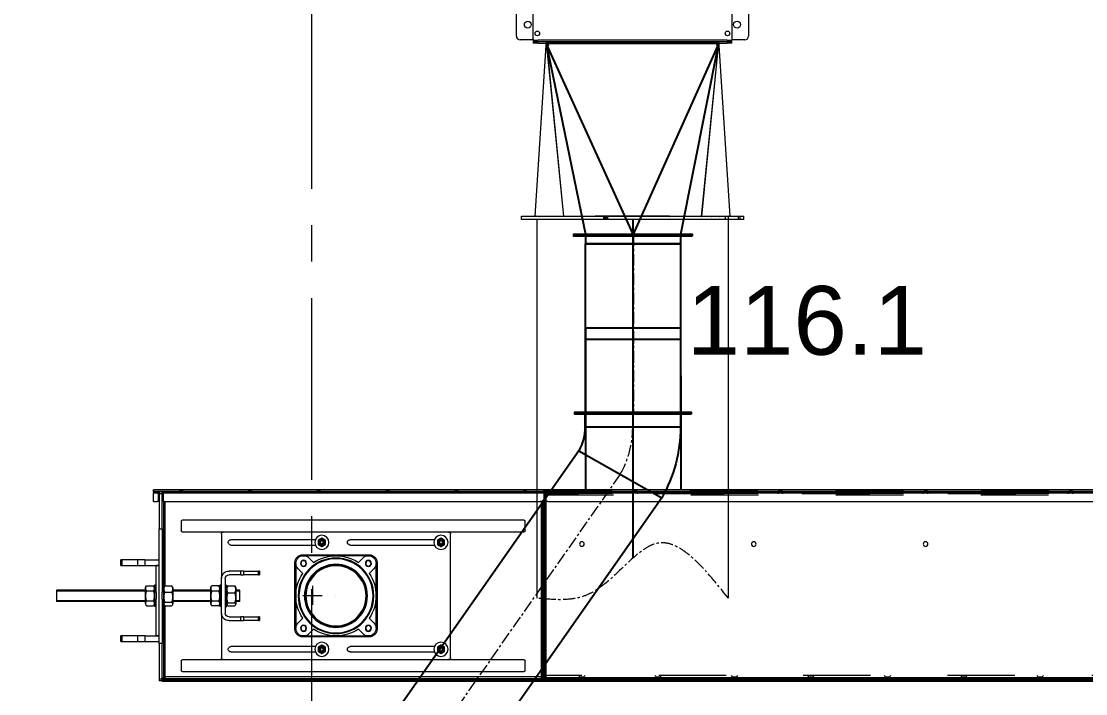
# Model space of a CAD drawing. Header units: millimetres. Extents: x 3220 to 226993, y 817 to 176024.
# Drawn here: x 154507 to 157294, y 106511 to 108271 of the extents above; entities that cross this region are included whole.
import ezdxf

# ---------------------------------------------------------------- set-up
doc = ezdxf.new("R2010")
doc.units = ezdxf.units.MM
for name, pattern in [('AXES', [50.8, 31.75, -6.35, 6.35, -6.35]), ('CHAIN', [0.3543, 0.2362, -0.0295, 0.0591, -0.0295]), ('DASHED', [15, 7, -8])]:
    doc.linetypes.add(name, pattern=pattern)
doc.layers.add('Axe', color=1, linetype='AXES', lineweight=9)
doc.layers.add('Gewinde(DIN)', color=160, linetype='Continuous', lineweight=25)
for name, color, linetype, lineweight, true_color in [('Mittelpunktmarkierung(DIN)', 7, 'Continuous', 25, 0x3f3f3f), ('Sichtbare Kanten(DIN)', 7, 'Continuous', 50, 0x3f3f3f), ('Sichtbare tangentiale Kanten(DIN)', 7, 'Continuous', 50, 0x3f3f3f), ('Verdeckte Kanten(DIN)', 7, 'DASHED', 35, 0x3f3f3f), ('Verdeckte tangentiale Kanten(DIN)', 7, 'DASHED', 35, 0x3f3f3f)]:
    doc.layers.add(name, color=color, linetype=linetype, lineweight=lineweight, true_color=true_color)
doc.layers.add('Repère', color=76, linetype='Continuous')
doc.styles.get("Standard").update_dxf_attribs({"font": 'arial.ttf'})

# ---------------------------------------------------------------- blocks, each defined once
blk = doc.blocks.new('section c-d')
at = {"layer": 'Axe', "ltscale": 15}
blk.add_line((6000, -4000), (6000, 33323.9), dxfattribs=at)
blk = doc.blocks.new('be 500 tete R')
at = {"layer": 'Sichtbare Kanten(DIN)', "color": 5, "lineweight": 0}
for p, q in [((-304, -625), (-304, -165)), ((-260, -632), (-260, -148)), ((260, -148), (260, -632)), ((304, -165), (304, -625)), ((-260, -635), (-294, -635)), ((-260, -632), (-260, -636)), ((-260, -636), (-248, -636)), ((-260, -636), (-260, -640)), ((-248, -640), (-260, -640)), ((-260, -640), (-248, -640)), ((-260, -640), (-260, -644)), ((248, -636), (-248, -636)), ((248, -640), (-248, -640)), ((248, -640), (-248, -640)), ((248, -636), (260, -636)), ((260, -640), (248, -640)), ((248, -640), (260, -640)), ((260, -632), (260, -636)), ((294, -635), (260, -635)), ((260, -640), (260, -636)), ((260, -644), (260, -640)), ((-248, -644), (-260, -644)), ((-226.4, -649.7), (-255.5, -1096.8)), ((-248, -644), (248, -644)), ((-226, -644), (-226.4, -649.7)), ((-223.4, -649.9), (-226.4, -649.7)), ((-226.4, -649.8), (-226.4, -649.8)), ((-223.4, -649.9), (-226.4, -649.8)), ((-223.3, -649.9), (-226.2, -649.9)), ((-223.1, -649.9), (-225.9, -650)), ((-223.1, -649.9), (-225.9, -650)), ((-225.9, -650), (-225.9, -650)), ((-222.9, -649.9), (-225.4, -650.1)), ((-222.9, -649.9), (-225.4, -650.1)), ((-225.4, -650.1), (-225.4, -650.1)), ((-222.6, -649.9), (-224.9, -650.1)), ((-224.7, -650.1), (-224.9, -650.1)), ((-222.4, -649.9), (-224.7, -650.1)), ((-224.7, -650.1), (-180.8, -1097.3)), ((-222.4, -650.1), (-224.3, -650.3)), ((-224, -650.3), (-224.3, -650.3)), ((-224.3, -650.3), (-180.4, -1097.2)), ((-222.3, -650.1), (-224, -650.3)), ((-223, -644), (-223.4, -649.9)), ((-223.4, -649.9), (-223.3, -649.9)), ((-223.3, -649.9), (-223.1, -649.9)), ((-223.1, -649.9), (-223.1, -649.9)), ((-223.1, -649.9), (-222.9, -649.9)), ((-223, -650.2), (-223, -650.2)), ((-223, -650.2), (-223, -650.2)), ((-222.9, -649.9), (-222.9, -649.9)), ((-222.9, -649.9), (-222.6, -649.9)), ((-222.8, -644), (-220, -649.7)), ((-222.6, -644), (-219.8, -649.7)), ((-222.4, -649.9), (-222.6, -649.9)), ((-222.4, -649.9), (-222.4, -650.1)), ((-222.2, -650.1), (-222.4, -650.1)), ((-220.5, -649.8), (-220.6, -649.8)), ((224.3, -650.3), (180.4, -1097.2)), ((224.7, -650.1), (180.8, -1097.3)), ((222.6, -644), (219.8, -649.7)), ((222.8, -644), (220, -649.7)), ((220.6, -649.8), (220.5, -649.8)), ((222.4, -650.1), (222.2, -650.1)), ((222.3, -650.1), (224, -650.3)), ((222.6, -649.9), (222.4, -649.9)), ((222.4, -649.9), (222.4, -650.1)), ((222.4, -649.9), (224.7, -650.1)), ((222.4, -650.1), (224.3, -650.3)), ((222.6, -649.9), (222.9, -649.9)), ((222.6, -649.9), (224.9, -650.1)), ((222.9, -649.9), (222.9, -649.9)), ((222.9, -649.9), (223.1, -649.9)), ((222.9, -649.9), (225.4, -650.1)), ((222.9, -649.9), (225.4, -650.1)), ((223, -644), (223.4, -649.9)), ((223, -650.2), (223, -650.2)), ((223, -650.2), (223, -650.2)), ((223.1, -649.9), (223.1, -649.9)), ((223.1, -649.9), (223.3, -649.9)), ((223.1, -649.9), (225.9, -650)), ((223.1, -649.9), (225.9, -650)), ((223.3, -649.9), (223.4, -649.9)), ((223.3, -649.9), (226.2, -649.9)), ((223.4, -649.9), (226.4, -649.7)), ((223.4, -649.9), (226.4, -649.8)), ((224.3, -650.3), (224, -650.3)), ((224.9, -650.1), (224.7, -650.1)), ((225.4, -650.1), (225.4, -650.1)), ((225.9, -650), (225.9, -650)), ((226, -644), (226.4, -649.7)), ((226.4, -649.7), (255.5, -1096.8)), ((226.4, -649.8), (226.4, -649.8)), ((260, -644), (248, -644)), ((-252.4, -1096.9), (-255.5, -1096.9)), ((-252.5, -1097), (-255.5, -1096.9)), ((-252.5, -1097), (-252.5, -1097)), ((-252.3, -1097), (-252.5, -1097)), ((-252.5, -1097), (-252.5, -1097)), ((-243.1, -1097.1), (-252.2, -1097.1)), ((-227.8, -1097.2), (-242.8, -1097.2)), ((-206.9, -1097.2), (-227.4, -1097.2)), ((-180.8, -1097.3), (-206.4, -1097.3)), ((-180.4, -1097.2), (-180.8, -1097.3)), ((-142.4, -1097.2), (-180.4, -1097.2)), ((-98.3, -1097.1), (-141.4, -1097.1)), ((-97.5, -1097.1), (-98.3, -1097.1)), ((-50.5, -1097), (-97.2, -1097)), ((-96.3, -1097), (-97.2, -1097)), ((-96.3, -1097), (-96.5, -1097)), ((-49.6, -1097), (-96.3, -1097)), ((-75.3, -1105), (-75.3, -1097)), ((-72.3, -1105), (-75.3, -1105)), ((-72.3, -1105), (-72.3, -1097)), ((-69.7, -1105), (-72.3, -1105)), ((-69.7, -1105), (-69.7, -1097)), ((-68.7, -1105), (-69.7, -1105)), ((-68.7, -1097), (-68.7, -1105)), ((-68.4, -1105), (-68.7, -1105)), ((-68.4, -1097), (-68.4, -1105)), ((-65.4, -1105), (-68.4, -1105)), ((-65.4, -1097), (-65.4, -1105)), ((243.9, -1105), (-65.4, -1105)), ((-49.6, -1097), (-50.5, -1097)), ((-48.9, -1097), (-49.6, -1097)), ((-0.7, -1096.7), (-49.2, -1096.7)), ((-48.9, -1097), (-49.2, -1096.7)), ((-0.4, -1097), (-48.9, -1097)), ((-0.4, -1097), (-0.7, -1096.7)), ((0, -1097), (-0.4, -1097)), ((0, -1097), (0, -1096.6)), ((0.4, -1097), (0, -1097)), ((0.4, -1097), (0.7, -1096.7)), ((48.9, -1097), (0.4, -1097)), ((49.2, -1096.7), (0.7, -1096.7)), ((48.9, -1097), (49.2, -1096.7)), ((49.6, -1097), (48.9, -1097)), ((96.3, -1097), (49.6, -1097)), ((49.6, -1097), (50.5, -1097)), ((97.2, -1097), (50.5, -1097)), ((96.5, -1097), (96.3, -1097)), ((96.3, -1097), (97.2, -1097)), ((97.5, -1097.1), (98.3, -1097.1)), ((141.4, -1097.1), (98.3, -1097.1)), ((180.4, -1097.2), (142.4, -1097.2)), ((180.4, -1097.2), (180.8, -1097.3)), ((206.4, -1097.3), (180.8, -1097.3)), ((227.4, -1097.2), (206.9, -1097.2)), ((242.8, -1097.2), (227.8, -1097.2)), ((252.2, -1097.1), (243.1, -1097.1)), ((243.9, -1105), (243.9, -1097.1)), ((250.3, -1105), (243.9, -1105)), ((250.3, -1097.1), (250.3, -1105)), ((277.3, -1105), (250.3, -1105)), ((252.5, -1097), (252.3, -1097)), ((255.5, -1096.9), (252.4, -1096.9)), ((252.5, -1097), (255.5, -1096.9)), ((252.5, -1097), (252.5, -1097)), ((252.5, -1097), (252.5, -1097)), ((252.5, -1097), (277.3, -1097)), ((277.3, -1097), (281.1, -1097)), ((277.3, -1097), (277.3, -1105)), ((281.1, -1105), (277.3, -1105)), ((281.1, -1097), (281.1, -1105))]:
    blk.add_line(p, q, dxfattribs=at)
for centre, radius in [((-274, -595), 9), ((-249, -618), 6), ((249, -618), 6), ((274, -595), 9)]:
    blk.add_circle(centre, radius, dxfattribs=at)
for centre, start, end in [((-294, -625), 180, 270), ((294, -625), 270, 0)]:
    blk.add_arc(centre, 10, start, end, dxfattribs=at)
for centre, major_axis, ratio, start_param, end_param in [((-220.4, -649.9), (6, -0.19), 0.190981, 3.135141, 3.220111), ((-220.4, -649.9), (-6, 0.17), 0.155379, 0.077966, 0.24348), ((-220.4, -649.9), (-6, 0.11), 0.117835, 0.240279, 0.401766), ((-220.4, -649.9), (-6, 0.01), 0.079937, 0.397223, 0.555577), ((-220.3, -649.9), (-6, -0.12), 0.04347, 0.551007, 0.707694), ((-220.2, -650.1), (-6, -0.54), 0.023605, 5.205053, 5.404113), ((-220.1, -650.1), (6, 0.8), 0.047001, 1.856619, 2.061308), ((-220.1, -650.1), (6.02, 1.07), 0.05884, 1.639954, 1.851104), ((-220, -650.1), (6.04, 1.32), 0.059724, 1.5233, 1.632062), ((220, -650.1), (-6.04, 1.32), 0.059724, 4.651123, 4.759886), ((220.1, -650.1), (-6.02, 1.07), 0.05884, 4.432081, 4.643231), ((220.1, -650.1), (6, -0.8), 0.047001, 1.080284, 1.284974), ((220.2, -650.1), (6, -0.54), 0.023605, 0.879072, 1.078132), ((220.3, -649.9), (-6, 0.12), 0.04347, 2.433899, 2.590586), ((220.4, -649.9), (-6, -0.01), 0.079937, 2.586015, 2.74437), ((220.4, -649.9), (-6, -0.11), 0.117835, 2.739827, 2.901314), ((220.4, -649.9), (6, 0.17), 0.155379, 6.039706, 6.205219), ((220.4, -649.9), (6, 0.19), 0.190981, 6.204667, 6.289637), ((-249.5, -1097), (-6, 0.19), 0.190981, 6.276734, 6.361703), ((-246.4, -1097), (6, -0.17), 0.155379, 3.219559, 3.385072), ((-237.3, -1097), (6, -0.11), 0.117835, 3.381872, 3.543358), ((-222.3, -1097), (6, -0.01), 0.079937, 3.538815, 3.69717), ((-201.8, -1097), (6, 0.12), 0.04347, 3.6926, 3.849286), ((-138.6, -1097), (-6, -0.54), 0.023605, 5.205053, 5.404113), ((-95.5, -1097), (6, 0.8), 0.047001, 1.856619, 2.061308), ((-48.7, -1097), (6.02, 1.07), 0.05884, 1.639954, 1.851104), ((-0.2, -1097), (6.04, 1.32), 0.059724, 1.5233, 1.632062), ((0.2, -1097), (-6.04, 1.32), 0.059724, 4.651123, 4.759886), ((48.7, -1097), (-6.02, 1.07), 0.05884, 4.432081, 4.643231), ((95.5, -1097), (6, -0.8), 0.047001, 1.080284, 1.284974), ((138.6, -1097), (6, -0.54), 0.023605, 0.879072, 1.078132), ((201.8, -1097), (6, -0.12), 0.04347, 5.575492, 5.732178), ((222.3, -1097), (6, 0.01), 0.079937, 5.727608, 5.885963), ((237.3, -1097), (6, 0.11), 0.117835, 5.88142, 6.042906), ((246.4, -1097), (-6, -0.17), 0.155379, 2.898113, 3.063626), ((249.5, -1097), (-6, -0.19), 0.190981, 3.063075, 3.148044)]:
    blk.add_ellipse(centre, major_axis=major_axis, ratio=ratio, start_param=start_param, end_param=end_param, dxfattribs=at)
for points in [[(-141.4, -1097.1), (-141.5, -1097.1), (-141.6, -1097.2), (-141.8, -1097.2)], [(-96.5, -1097), (-96.8, -1097), (-97.1, -1097), (-97.5, -1097.1)]]:
    blk.add_open_spline(points, degree=3, dxfattribs=at)
blk.add_open_spline([(97.5, -1097.1), (97.2, -1097), (96.9, -1097), (96.6, -1097), (96.5, -1097), (96.5, -1097)], degree=3, knots=[0, 0, 0, 0, 0.1170657, 0.1170657, 0.1369246, 0.1369246, 0.1369246, 0.1369246], dxfattribs=at)
blk = doc.blocks.new('116 L coupé')
at = {"layer": 'Axe'}
blk.add_spline([(251.3, -2763.1), (67.1, -2618.9), (-120.3, -2754.9), (-249.7, -2763.1)], degree=3, dxfattribs=at)
at = {"layer": 'Sichtbare Kanten(DIN)', "color": 5, "lineweight": 0}
for p, q in [((-290.2, -1763.1), (291.8, -1763.1)), ((-290.2, -1771.1), (-290.2, -1763.1)), ((291.8, -1771.1), (-290.2, -1771.1)), ((-249.7, -2763.1), (-249.7, -1771.1)), ((0.8, -2658.5), (0.8, -1771.1)), ((1.8, -1771.1), (1.8, -2657.6)), ((251.3, -2763.1), (251.3, -1771.1)), ((291.8, -1771.1), (291.8, -1763.1))]:
    blk.add_line(p, q, dxfattribs=at)
blk.add_blockref('be 500 tete R', (0, -666.1))
blk = doc.blocks.new('TKF 300 tondeur F')
at = {"layer": 'Gewinde(DIN)', "color": 5, "lineweight": 0}
for p, q in [((807, -7.3), (797, -7.3)), ((972, -7.3), (873, -7.3)), ((1277, -7.3), (1044, -7.3)), ((797, -33.1), (807, -33.1)), ((873, -33.1), (972, -33.1)), ((1044, -33.1), (1277, -33.1))]:
    blk.add_line(p, q, dxfattribs=at)
for centre in [(270, 119.8), (582, 119.8), (270, -160.2), (582, -160.2)]:
    blk.add_arc(centre, 4.95, 176.1931, 86.1931, dxfattribs=at)
at = {"layer": 'Mittelpunktmarkierung(DIN)', "color": 5, "linetype": 'CHAIN', "lineweight": 0, "ltscale": 5.555937}
for p, q in [((606.5, 5.9), (606.5, -44.1)), ((631.5, -19.1), (581.5, -19.1))]:
    blk.add_line(p, q, dxfattribs=at)
at = {"layer": 'Sichtbare Kanten(DIN)', "color": 5, "lineweight": 0}
for p, q in [((0, 252.3), (0, 257.3)), ((0, 257.3), (0, 257.3)), ((1023, 257.3), (0, 257.3)), ((0, 252.3), (0, 248.6)), ((997, 252.5), (1011, 252.5)), ((997, 252.3), (997, 252.5)), ((997, 252.3), (997, 248.6)), ((1000, 247.2), (1000, 252.1)), ((1008, 252.1), (1008, 247.2)), ((1011, 252.5), (1011, 252.3)), ((1011, 248.6), (1011, 252.3)), ((1023, 252.3), (1023, 257.3)), ((1023, 257.3), (1023, 257.3)), ((1023, 252.3), (1023, 248.6)), ((0, 236.4), (0, 248.6)), ((0, 236.4), (0, 236.2)), ((0, 236.2), (0, -236.2)), ((4, 228.2), (4, -236.2)), ((995, 226.4), (10, 226.4)), ((10, 226.2), (995, 226.2)), ((996, 7.8), (996, 226.5)), ((1000, 250.5), (997, 250.5)), ((997, 250.3), (1000, 250.3)), ((997, 228.4), (997, 248.6)), ((997, 246.3), (1000, 246.3)), ((997, 245.8), (1000, 245.8)), ((997, 228.2), (997, 228.4)), ((1000, 154.8), (1000, 247.2)), ((1011, 250.5), (1008, 250.5)), ((1008, 247.2), (1008, 154.8)), ((1011, 248.6), (1011, 228.4)), ((1011, 228.2), (1011, 228.4)), ((1021, 226.4), (1013, 226.4)), ((1013, 226.2), (1021, 226.2)), ((1023, 228.4), (1023, 248.6)), ((1023, 228.2), (1023, 228.4)), ((50, 149.8), (50, 175.8)), ((52, 177.8), (948, 177.8)), ((950, 175.8), (950, 149.8)), ((948, 147.8), (52, 147.8)), ((245, -182.2), (245, 141.8)), ((250, 146.8), (840, 146.8)), ((845, 141.8), (845, 24.8)), ((1008, 154.8), (1000, 154.8)), ((1000, 154.8), (1000, -11.2)), ((1008, -145.2), (1008, 154.8)), ((287.1, 126.8), (508, 126.8)), ((508, 112.8), (287.1, 112.8)), ((599.1, 126.8), (820, 126.8)), ((820, 112.8), (599.1, 112.8)), ((632.5, 87.3), (457.5, 87.3)), ((460, 84.8), (545, 84.8)), ((545, 84.8), (630, 84.8)), ((437.5, 67.3), (437.5, -107.7)), ((440, -20.2), (440, 64.8)), ((486.3, 66.8), (474.1, 78.9)), ((615.9, 78.9), (603.7, 66.8)), ((650, 64.8), (650, -20.2)), ((652.5, -107.7), (652.5, 67.3)), ((1045.6, 74.3), (1008, 74.3)), ((1008, 59.3), (1008, 74.3)), ((1008, 59.3), (1016, 59.3)), ((1008, -125.2), (1008, 59.3)), ((1045.6, 59.3), (1008, 59.3)), ((1016, -11.2), (1016, 59.3)), ((1045.6, 74.3), (1063.5, 74.3)), ((1063.5, 59.3), (1045.6, 59.3)), ((1063.5, 74.3), (1105.9, 74.3)), ((1105.9, 59.3), (1063.5, 59.3)), ((1105.9, 74.3), (1108, 74.3)), ((1108, 59.3), (1105.9, 59.3)), ((1108, 59.3), (1108, 74.3)), ((445.9, 50.7), (458, 38.5)), ((632, 38.5), (644.1, 50.7)), ((745, 44.8), (747.9, 44.8)), ((745, 44.8), (745, 34.8)), ((747.9, 34.8), (745, 34.8)), ((787.1, 44.8), (747.9, 44.8)), ((747.9, 34.8), (787.1, 34.8)), ((787.1, 44.8), (794.1, 44.8)), ((794.1, 34.8), (787.1, 34.8)), ((794.1, 44.8), (825, 44.8)), ((794.1, 34.8), (825, 34.8)), ((807, 1.2), (808.5, 3.8)), ((807, 1.2), (807, -41.5)), ((828, 5.6), (810, 5.6)), ((831, 1.2), (829.5, 3.8)), ((831, -48.2), (831, 7.8)), ((835, 7.8), (831, 7.8)), ((835, 24.8), (835, -65.2)), ((845, -65.2), (845, 24.8)), ((845, 7.8), (849, 7.8)), ((849, 7.8), (849, -48.2)), ((849, 1.2), (851.6, 5.6)), ((852, 6.3), (870, 6.3)), ((873, 1.2), (870.4, 5.6)), ((873, -41.5), (873, 1.2)), ((972, 1.2), (974, 4.6)), ((972, 1.2), (972, -41.5)), ((993, 6.1), (975, 6.1)), ((996, 1.2), (994, 4.6)), ((996, -48.2), (996, 7.8)), ((1000, 7.8), (996, 7.8)), ((1016, 7.8), (1020, 7.8)), ((1020, 7.8), (1020, -48.2)), ((1020, 1.2), (1023, 6.4)), ((1041, 6.4), (1023, 6.4)), ((1044, 1.2), (1041, 6.4)), ((1044, -41.5), (1044, 1.2)), ((440, -105.2), (440, -20.2)), ((650, -20.2), (650, -105.2)), ((797, -6.2), (798, -5.2)), ((797, -34.2), (797, -6.2)), ((798, -5.2), (798, -35.2)), ((798, -5.2), (807, -5.2)), ((828, -12.6), (810, -12.6)), ((852, -8.1), (870, -8.1)), ((873, -5.2), (972, -5.2)), ((993, -10.2), (975, -10.2)), ((1000, -29.2), (1000, -11.2)), ((1016, -11.2), (1016, -29.2)), ((1041, -6.9), (1023, -6.9)), ((1044, -5.2), (1276, -5.2)), ((1276, -35.2), (1276, -5.2)), ((1277, -6.2), (1276, -5.2)), ((1277, -6.2), (1277, -34.2)), ((797, -34.2), (798, -35.2)), ((798, -35.2), (807, -35.2)), ((807, -41.5), (808.5, -44.2)), ((828, -38.4), (810, -38.4)), ((828, -46), (810, -46)), ((831, -41.5), (829.5, -44.2)), ((835, -48.2), (831, -48.2)), ((845, -48.2), (849, -48.2)), ((849, -41.5), (851.6, -46)), ((852, -34.6), (870, -34.6)), ((852, -46.7), (870, -46.7)), ((873, -41.5), (870.4, -46)), ((873, -35.2), (972, -35.2)), ((972, -41.5), (974, -45)), ((993, -36.5), (975, -36.5)), ((993, -46.5), (975, -46.5)), ((996, -41.5), (994, -45)), ((996, -236.2), (996, -48.2)), ((1000, -48.2), (996, -48.2)), ((1000, -29.2), (1000, -145.2)), ((1016, -125.2), (1016, -29.2)), ((1016, -48.2), (1020, -48.2)), ((1020, -41.5), (1023, -46.8)), ((1041, -33.5), (1023, -33.5)), ((1041, -46.8), (1023, -46.8)), ((1044, -41.5), (1041, -46.8)), ((1044, -35.2), (1276, -35.2)), ((1277, -34.2), (1276, -35.2)), ((458, -78.9), (445.9, -91.1)), ((644.1, -91.1), (632, -78.9)), ((745, -75.2), (747.9, -75.2)), ((745, -75.2), (745, -85.2)), ((787.1, -75.2), (747.9, -75.2)), ((787.1, -75.2), (794.1, -75.2)), ((825, -75.2), (794.1, -75.2)), ((845, -65.2), (845, -182.2)), ((474.1, -119.3), (486.3, -107.2)), ((603.7, -107.2), (615.9, -119.3)), ((747.9, -85.2), (745, -85.2)), ((747.9, -85.2), (787.1, -85.2)), ((794.1, -85.2), (787.1, -85.2)), ((825, -85.2), (794.1, -85.2)), ((457.5, -127.7), (632.5, -127.7)), ((545, -125.2), (460, -125.2)), ((630, -125.2), (545, -125.2)), ((1008, -125.2), (1016, -125.2)), ((1045.6, -125.2), (1008, -125.2)), ((1008, -140.2), (1008, -125.2)), ((1045.6, -125.2), (1063.5, -125.2)), ((1063.5, -125.2), (1105.9, -125.2)), ((1105.9, -125.2), (1108, -125.2)), ((1108, -140.2), (1108, -125.2)), ((287.1, -153.2), (508, -153.2)), ((508, -167.2), (287.1, -167.2)), ((599.1, -153.2), (820, -153.2)), ((820, -167.2), (599.1, -167.2)), ((1000, -237.6), (1000, -145.2)), ((1000, -145.2), (1008, -145.2)), ((1045.6, -140.2), (1008, -140.2)), ((1008, -145.2), (1008, -237.6)), ((1063.5, -140.2), (1045.6, -140.2)), ((1105.9, -140.2), (1063.5, -140.2)), ((1108, -140.2), (1105.9, -140.2)), ((50, -216.2), (50, -190.2)), ((52, -188.2), (948, -188.2)), ((840, -187.2), (250, -187.2)), ((950, -190.2), (950, -216.2)), ((948, -218.2), (52, -218.2)), ((4, -236.2), (0, -236.2)), ((0, -240.7), (0, -236.7)), ((1000, -236.7), (0, -236.7)), ((0, -240.7), (1000, -240.7)), ((0, -240.7), (0, -244.7)), ((1000, -240.7), (0, -240.7)), ((0, -244.7), (1000, -244.7)), ((8, -232.7), (4, -232.7)), ((8, -232.7), (8, -236.7)), ((992, -232.7), (996, -232.7)), ((992, -236.7), (992, -232.7)), ((992, -235.7), (996, -235.7)), ((996, -236.2), (1000, -236.2)), ((1000, -242.7), (1000, -237.6)), ((1000, -242.7), (1000, -244.7)), ((1000, -242.7), (1008, -242.7)), ((1008, -237.6), (1008, -242.7))]:
    blk.add_line(p, q, dxfattribs=at)
for centre, radius in [((270, 119.8), 18.5), ((270, 119.8), 8.6), ((270, 119.8), 6), ((270, 119.8), 6), ((270, 119.8), 4), ((582, 119.8), 18.5), ((582, 119.8), 8.6), ((582, 119.8), 6), ((582, 119.8), 6), ((582, 119.8), 4), ((545, -20.2), 99), ((460, 64.8), 8), ((460, 64.8), 6.92), ((545, -20.2), 81.5), ((630, 64.8), 8), ((630, 64.8), 6.92), ((545, -20.2), 0.01), ((460, -105.2), 8), ((460, -105.2), 6.92), ((630, -105.2), 8), ((630, -105.2), 6.92), ((270, -160.2), 18.5), ((270, -160.2), 8.6), ((270, -160.2), 6), ((270, -160.2), 6), ((270, -160.2), 4), ((582, -160.2), 18.5), ((582, -160.2), 8.6), ((582, -160.2), 6), ((582, -160.2), 6), ((582, -160.2), 4)]:
    blk.add_circle(centre, radius, dxfattribs=at)
for centre, radius, start, end in [((52, 175.8), 2, 90, 180), ((948, 175.8), 2, 0, 90), ((52, 149.8), 2, 180, 270), ((250, 141.8), 5, 90, 180), ((840, 141.8), 5, 0, 90), ((948, 149.8), 2, 270, 0), ((508, 119.8), 7, 270, 90), ((820, 119.8), 7, 270, 90), ((457.5, 67.3), 20, 90, 180), ((460, 64.8), 20, 45, 225), ((545, -20.2), 105, 55.9806, 124.0194), ((630, 64.8), 20, 315, 135), ((632.5, 67.3), 20, 0, 90), ((545, -20.2), 105, 145.9806, 214.0194), ((545, -20.2), 105, 325.9806, 34.0194), ((825, 24.8), 20, 0, 90), ((825, 24.8), 10, 0, 90), ((825, -65.2), 10, 270, 0), ((825, -65.2), 20, 270, 0), ((457.5, -107.7), 20, 180, 270), ((460, -105.2), 20, 135, 315), ((545, -20.2), 105, 235.9806, 304.0194), ((630, -105.2), 20, 225, 45), ((632.5, -107.7), 20, 270, 0), ((508, -160.2), 7, 270, 90), ((820, -160.2), 7, 270, 90), ((52, -190.2), 2, 90, 180), ((250, -182.2), 5, 180, 270), ((840, -182.2), 5, 270, 0), ((948, -190.2), 2, 0, 90), ((52, -216.2), 2, 180, 270), ((948, -216.2), 2, 270, 0)]:
    blk.add_arc(centre, radius, start, end, dxfattribs=at)
for centre in [(50, 252.9), (230, 252.9), (410, 252.9), (590, 252.9), (770, 252.9), (950, 252.9)]:
    blk.add_ellipse(centre, major_axis=(-5, 0), ratio=0.026186, dxfattribs=at)
for centre, major_axis, start_param, end_param in [((10, 236.4), (-10, 0), 0, 1.570796), ((10, 236.2), (-10, 0), 0, 1.570796), ((995, 228.4), (2, 0), 4.712389, 6.283185), ((995, 228.2), (2, 0), 4.712389, 6.283185), ((1013, 228.4), (-2, 0), 0, 1.570796), ((1013, 228.2), (-2, 0), 0, 1.570796), ((1021, 228.4), (2, 0), 4.712389, 6.283185), ((1021, 228.2), (2, 0), 4.712389, 6.283185)]:
    blk.add_ellipse(centre, major_axis=major_axis, ratio=0.996195, start_param=start_param, end_param=end_param, dxfattribs=at)
for points, weights in [([(260.5, 125.3), (265.2, 128), (270, 130.8)], [1, 1.15470053838, 1]), ([(260.5, 114.3), (260.5, 119.8), (260.5, 125.3)], [1, 1.15470053838, 1]), ([(270, 108.8), (265.2, 111.6), (260.5, 114.3)], [1, 1.15470053838, 1]), ([(270, 130.8), (274.7, 128), (279.5, 125.3)], [1, 1.15470053838, 1]), ([(279.5, 114.3), (274.7, 111.6), (270, 108.8)], [1, 1.15470053838, 1]), ([(279.5, 125.3), (279.5, 119.8), (279.5, 114.3)], [1, 1.15470053838, 1]), ([(572.5, 125.3), (577.2, 128), (582, 130.8)], [1, 1.15470053838, 1]), ([(572.5, 114.3), (572.5, 119.8), (572.5, 125.3)], [1, 1.15470053838, 1]), ([(582, 108.8), (577.2, 111.6), (572.5, 114.3)], [1, 1.15470053838, 1]), ([(582, 130.8), (586.7, 128), (591.5, 125.3)], [1, 1.15470053838, 1]), ([(591.5, 114.3), (586.7, 111.6), (582, 108.8)], [1, 1.15470053838, 1]), ([(591.5, 125.3), (591.5, 119.8), (591.5, 114.3)], [1, 1.15470053838, 1]), ([(810, 5.6), (806.2, -3.5), (810, -12.6)], [1, 1.15470053838, 1]), ([(808.5, 3.8), (809, 4.7), (810, 5.6)], [1.05428215884, 1.03510900329, 1]), ([(828, 5.6), (829, 4.7), (829.5, 3.8)], [1, 1.03510900329, 1.05428215884]), ([(828, -12.6), (831.8, -3.5), (828, 5.6)], [1, 1.15470053838, 1]), ([(852, 6.3), (848.2, -0.9), (852, -8.1)], [1, 1.15470053838, 1]), ([(851.6, 5.6), (851.8, 6), (852, 6.3)], [1.01498110201, 1.00789329063, 1]), ([(870, 6.3), (870.2, 6), (870.4, 5.6)], [1, 1.00789329063, 1.01498110201]), ([(870, -8.1), (873.8, -0.9), (870, 6.3)], [1, 1.15470053838, 1]), ([(975, 6.1), (971.2, -2), (975, -10.2)], [1, 1.15470053838, 1]), ([(974, 4.6), (974.4, 5.4), (975, 6.1)], [1.03585620826, 1.02069714234, 1]), ([(993, 6.1), (993.6, 5.4), (994, 4.6)], [1, 1.02069714234, 1.03585620826]), ([(993, -10.2), (996.8, -2), (993, 6.1)], [1, 1.15470053838, 1]), ([(1023, 6.4), (1019.2, -0.3), (1023, -6.9)], [1, 1.15470053838, 1]), ([(1041, -6.9), (1044.8, -0.3), (1041, 6.4)], [1, 1.15470053838, 1]), ([(810, -12.6), (806.2, -25.5), (810, -38.4)], [1, 1.15470053838, 1]), ([(828, -38.4), (831.8, -25.5), (828, -12.6)], [1, 1.15470053838, 1]), ([(852, -8.1), (848.2, -21.4), (852, -34.6)], [1, 1.15470053838, 1]), ([(870, -34.6), (873.8, -21.4), (870, -8.1)], [1, 1.15470053838, 1]), ([(975, -10.2), (971.2, -23.3), (975, -36.5)], [1, 1.15470053838, 1]), ([(993, -36.5), (996.8, -23.3), (993, -10.2)], [1, 1.15470053838, 1]), ([(1023, -6.9), (1019.2, -20.2), (1023, -33.5)], [1, 1.15470053838, 1]), ([(1041, -33.5), (1044.8, -20.2), (1041, -6.9)], [1, 1.15470053838, 1]), ([(810, -38.4), (806.2, -42.2), (810, -46)], [1, 1.15470053838, 1]), ([(828, -46), (831.8, -42.2), (828, -38.4)], [1, 1.15470053838, 1]), ([(852, -34.6), (848.2, -40.7), (852, -46.7)], [1, 1.15470053838, 1]), ([(870, -46.7), (873.8, -40.7), (870, -34.6)], [1, 1.15470053838, 1]), ([(975, -36.5), (971.2, -41.5), (975, -46.5)], [1, 1.15470053838, 1]), ([(993, -46.5), (996.8, -41.5), (993, -36.5)], [1, 1.15470053838, 1]), ([(1023, -33.5), (1019.2, -40.1), (1023, -46.8)], [1, 1.15470053838, 1]), ([(1041, -46.8), (1044.8, -40.1), (1041, -33.5)], [1, 1.15470053838, 1]), ([(260.5, -154.7), (265.2, -152), (270, -149.2)], [1, 1.15470053838, 1]), ([(260.5, -165.7), (260.5, -160.2), (260.5, -154.7)], [1, 1.15470053838, 1]), ([(270, -171.2), (265.2, -168.4), (260.5, -165.7)], [1, 1.15470053838, 1]), ([(270, -149.2), (274.7, -152), (279.5, -154.7)], [1, 1.15470053838, 1]), ([(279.5, -165.7), (274.7, -168.4), (270, -171.2)], [1, 1.15470053838, 1]), ([(279.5, -154.7), (279.5, -160.2), (279.5, -165.7)], [1, 1.15470053838, 1]), ([(572.5, -154.7), (577.2, -152), (582, -149.2)], [1, 1.15470053838, 1]), ([(572.5, -165.7), (572.5, -160.2), (572.5, -154.7)], [1, 1.15470053838, 1]), ([(582, -171.2), (577.2, -168.4), (572.5, -165.7)], [1, 1.15470053838, 1]), ([(582, -149.2), (586.7, -152), (591.5, -154.7)], [1, 1.15470053838, 1]), ([(591.5, -165.7), (586.7, -168.4), (582, -171.2)], [1, 1.15470053838, 1]), ([(591.5, -154.7), (591.5, -160.2), (591.5, -165.7)], [1, 1.15470053838, 1])]:
    blk.add_rational_spline(points, weights, degree=2, dxfattribs=at)
at = {"layer": 'Sichtbare tangentiale Kanten(DIN)', "color": 5, "lineweight": 0}
for p, q in [((0, 257.3), (1023, 257.3)), ((0, 252.3), (997, 252.3)), ((1011, 252.3), (1023, 252.3)), ((0, 248.6), (997, 248.6)), ((8, 226.4), (8, -232.7)), ((10, 226.2), (10, 226.4)), ((992, 6.1), (992, 226.2)), ((995, 226.2), (995, 226.4)), ((1000, 247.2), (1008, 247.2)), ((1011, 248.6), (1023, 248.6)), ((1013, 226.2), (1013, 226.4)), ((1021, 226.2), (1021, 226.4)), ((1045.6, 74.3), (1045.6, 59.3)), ((1063.5, 59.3), (1063.5, 74.3)), ((1105.9, 74.3), (1105.9, 59.3)), ((747.9, 34.8), (747.9, 44.8)), ((787.1, 44.8), (787.1, 34.8)), ((794.1, 34.8), (794.1, 44.8)), ((992, -232.7), (992, -46.5)), ((747.9, -85.2), (747.9, -75.2)), ((787.1, -75.2), (787.1, -85.2)), ((794.1, -85.2), (794.1, -75.2)), ((1045.6, -125.2), (1045.6, -140.2)), ((1063.5, -140.2), (1063.5, -125.2)), ((1105.9, -125.2), (1105.9, -140.2)), ((8, -232.7), (992, -232.7)), ((1008, -237.6), (1000, -237.6))]:
    blk.add_line(p, q, dxfattribs=at)
for radius in [97, 82.5, 78.8]:
    blk.add_circle((545, -20.2), radius, dxfattribs=at)
blk = doc.blocks.new('TKF 300 2000 F')
at = {"layer": 'Sichtbare Kanten(DIN)', "color": 5, "lineweight": 0}
for p, q in [((-1999, 497), (-1999, 502)), ((-1999, 502), (-1999, 502)), ((-1, 502), (-1999, 502)), ((-1, 502), (-1, 497)), ((-1, 502), (-1, 502)), ((-2000, 495), (-2000, 492)), ((-2000, 495), (-1999, 495)), ((-2000, 492), (-1999, 492)), ((-1999, 491.9), (-2000, 491.9)), ((-2000, 7.1), (-2000, 491.9)), ((-1999, 497), (-1999, 493.3)), ((-1999, 481.1), (-1999, 493.3)), ((-1999, 481.1), (-1999, 480.9)), ((-1997, 7.1), (-1997, 474.9)), ((-3, 474.9), (-3, 7.1)), ((-1, 493.3), (-1, 497)), ((-1, 495), (0, 495)), ((-1, 493.3), (-1, 481.1)), ((-1, 492), (0, 492)), ((-1, 491.9), (0, 491.9)), ((-1, 480.9), (-1, 481.1)), ((0, 495), (0, 492)), ((0, 491.9), (0, 7.1)), ((-11, 471.1), (-1989, 471.1)), ((-1989, 470.9), (-11, 470.9)), ((-1997, 7.1), (-2000, 7.1)), ((-2000, 7.1), (-2000, 7)), ((-2000, 4), (-2000, 7)), ((0, 7), (-2000, 7)), ((-2000, 4), (0, 4)), ((-2000, 0), (-2000, 4)), ((0, 4), (-2000, 4)), ((-1994, 10), (-1997, 10)), ((-1994, 10), (-1994, 7)), ((-6, 10), (-3, 10)), ((-6, 7), (-6, 10)), ((-3, 7.1), (0, 7.1)), ((0, 7), (0, 7.1)), ((0, 4), (0, 7)), ((0, 0), (0, 4)), ((-2000, 0), (0, 0))]:
    blk.add_line(p, q, dxfattribs=at)
for centre in [(-1900, 360), (-1450, 360), (-1000, 360), (-550, 360), (-100, 360)]:
    blk.add_circle(centre, 6, dxfattribs=at)
for centre, major_axis, start_param, end_param in [((-1989, 481.1), (-10, 0), 0, 1.570796), ((-1989, 480.9), (-10, 0), 0, 1.570796), ((-11, 481.1), (10, 0), 4.712389, 6.283185), ((-11, 480.9), (10, 0), 4.712389, 6.283185)]:
    blk.add_ellipse(centre, major_axis=major_axis, ratio=0.996195, start_param=start_param, end_param=end_param, dxfattribs=at)
for centre in [(-1950, 497.6), (-1760, 497.6), (-1570, 497.6), (-1380, 497.6), (-1190, 497.6), (-1000, 497.6), (-810, 497.6), (-620, 497.6), (-430, 497.6), (-240, 497.6), (-50, 497.6)]:
    blk.add_ellipse(centre, major_axis=(-5, 0), ratio=0.026186, dxfattribs=at)
at = {"layer": 'Sichtbare tangentiale Kanten(DIN)', "color": 5, "lineweight": 0}
for p, q in [((-1999, 502), (-1, 502)), ((-1999, 497), (-1, 497)), ((-1999, 493.3), (-1, 493.3)), ((-1994, 472.3), (-1994, 10)), ((-1989, 470.9), (-1989, 471.1)), ((-11, 471.1), (-11, 470.9)), ((-6, 10), (-6, 472.3)), ((-1994, 10), (-6, 10))]:
    blk.add_line(p, q, dxfattribs=at)
at = {"layer": 'Verdeckte Kanten(DIN)', "color": 5, "lineweight": 0, "ltscale": 0.571309}
for p, q in [((-2000, 489), (-1997, 489)), ((-1997, 475.5), (-2000, 475.5)), ((-1994, 495), (-1994, 492)), ((-1956, 492), (-1956, 495)), ((-1944, 492), (-1944, 495)), ((-1766, 492), (-1766, 495)), ((-1754, 492), (-1754, 495)), ((-1576, 492), (-1576, 495)), ((-1564, 492), (-1564, 495)), ((-1386, 492), (-1386, 495)), ((-1374, 492), (-1374, 495)), ((-1196, 492), (-1196, 495)), ((-1184, 492), (-1184, 495)), ((-1006, 492), (-1006, 495)), ((-994, 492), (-994, 495)), ((-816, 492), (-816, 495)), ((-804, 492), (-804, 495)), ((-626, 492), (-626, 495)), ((-614, 492), (-614, 495)), ((-436, 492), (-436, 495)), ((-424, 492), (-424, 495)), ((-246, 492), (-246, 495)), ((-234, 492), (-234, 495)), ((-56, 492), (-56, 495)), ((-44, 492), (-44, 495)), ((-6, 492), (-6, 495)), ((-3, 489), (0, 489)), ((0, 475.5), (-3, 475.5)), ((-1997, 463.5), (-2000, 463.5)), ((0, 463.5), (-3, 463.5)), ((-1997, 365.5), (-2000, 365.5)), ((0, 365.5), (-3, 365.5)), ((-1997, 353.5), (-2000, 353.5)), ((0, 353.5), (-3, 353.5)), ((-1997, 255.5), (-2000, 255.5)), ((0, 255.5), (-3, 255.5)), ((-1997, 243.5), (-2000, 243.5)), ((0, 243.5), (-3, 243.5)), ((-1997, 145.5), (-2000, 145.5)), ((0, 145.5), (-3, 145.5)), ((-1997, 133.5), (-2000, 133.5)), ((0, 133.5), (-3, 133.5)), ((-1997, 35.5), (-2000, 35.5)), ((0, 35.5), (-3, 35.5)), ((-1997, 23.5), (-2000, 23.5)), ((-1997, 10), (-2000, 10)), ((-1994, 7), (-1994, 4)), ((-1956, 7), (-1956, 4)), ((-1944, 7), (-1944, 4)), ((-1856, 7), (-1856, 4)), ((-1844, 7), (-1844, 4)), ((-1756, 7), (-1756, 4)), ((-1744, 7), (-1744, 4)), ((-1656, 7), (-1656, 4)), ((-1644, 7), (-1644, 4)), ((-1556, 7), (-1556, 4)), ((-1544, 7), (-1544, 4)), ((-1456, 7), (-1456, 4)), ((-1444, 7), (-1444, 4)), ((-1356, 7), (-1356, 4)), ((-1344, 7), (-1344, 4)), ((-1256, 7), (-1256, 4)), ((-1244, 7), (-1244, 4)), ((-1156, 7), (-1156, 4)), ((-1144, 7), (-1144, 4)), ((-1056, 7), (-1056, 4)), ((-1044, 7), (-1044, 4)), ((-956, 7), (-956, 4)), ((-944, 7), (-944, 4)), ((-856, 7), (-856, 4)), ((-844, 7), (-844, 4)), ((-756, 7), (-756, 4)), ((-744, 7), (-744, 4)), ((-656, 7), (-656, 4)), ((-644, 7), (-644, 4)), ((-556, 7), (-556, 4)), ((-544, 7), (-544, 4)), ((-456, 7), (-456, 4)), ((-444, 7), (-444, 4)), ((-356, 7), (-356, 4)), ((-344, 7), (-344, 4)), ((-256, 7), (-256, 4)), ((-244, 7), (-244, 4)), ((-156, 7), (-156, 4)), ((-144, 7), (-144, 4)), ((-56, 7), (-56, 4)), ((-44, 7), (-44, 4)), ((-6, 7), (-6, 4)), ((0, 23.5), (-3, 23.5)), ((0, 10), (-3, 10))]:
    blk.add_line(p, q, dxfattribs=at)
at = {"layer": 'Verdeckte Kanten(DIN)', "color": 5, "lineweight": 0, "ltscale": 25.437323}
for p, q in [((-1, 500), (-1999, 500)), ((-1999, 492), (-1, 492))]:
    blk.add_line(p, q, dxfattribs=at)
at = {"layer": 'Verdeckte Kanten(DIN)', "color": 5, "lineweight": 0, "ltscale": 0.380839}
for p, q in [((-1997, 491.9), (-1999, 491.9)), ((-3, 491.9), (-1, 491.9))]:
    blk.add_line(p, q, dxfattribs=at)
at = {"layer": 'Verdeckte Kanten(DIN)', "color": 5, "lineweight": 0, "ltscale": 3.233633}
for p, q in [((-1997, 474.9), (-1997, 491.9)), ((-3, 491.9), (-3, 474.9))]:
    blk.add_line(p, q, dxfattribs=at)
at = {"layer": 'Verdeckte Kanten(DIN)', "color": 5, "lineweight": 0, "ltscale": 0.897467}
for p, q in [((-1994, 489), (-1997, 489)), ((-1994, 492), (-1994, 489)), ((-6, 489), (-6, 492)), ((-6, 489), (-3, 489))]:
    blk.add_line(p, q, dxfattribs=at)
at = {"layer": 'Verdeckte Kanten(DIN)', "color": 5, "lineweight": 0, "ltscale": 0.38097}
for p, q in [((-1955, 495.6), (-1955, 497.6)), ((-1945, 495.6), (-1945, 497.6)), ((-1765, 495.6), (-1765, 497.6)), ((-1755, 495.6), (-1755, 497.6)), ((-1575, 495.6), (-1575, 497.6)), ((-1565, 495.6), (-1565, 497.6)), ((-1385, 495.6), (-1385, 497.6)), ((-1375, 495.6), (-1375, 497.6)), ((-1195, 495.6), (-1195, 497.6)), ((-1185, 495.6), (-1185, 497.6)), ((-1005, 495.6), (-1005, 497.6)), ((-995, 495.6), (-995, 497.6)), ((-815, 495.6), (-815, 497.6)), ((-805, 495.6), (-805, 497.6)), ((-625, 495.6), (-625, 497.6)), ((-615, 495.6), (-615, 497.6)), ((-435, 495.6), (-435, 497.6)), ((-425, 495.6), (-425, 497.6)), ((-245, 495.6), (-245, 497.6)), ((-235, 495.6), (-235, 497.6)), ((-55, 495.6), (-55, 497.6)), ((-45, 495.6), (-45, 497.6))]:
    blk.add_line(p, q, dxfattribs=at)
at = {"layer": 'Verdeckte Kanten(DIN)', "color": 5, "lineweight": 0, "ltscale": 1.971787}
for p, q in [((-2000, 13.3), (-1990, 16)), ((-10, 16), (0, 13.3))]:
    blk.add_line(p, q, dxfattribs=at)
at = {"layer": 'Verdeckte Kanten(DIN)', "color": 5, "lineweight": 0, "ltscale": 25.208158}
blk.add_line((-1990, 16), (-10, 16), dxfattribs=at)
at = {"layer": 'Verdeckte Kanten(DIN)', "color": 5, "lineweight": 0, "ltscale": 0.761779}
for p, q in [((-1955, 0), (-1955, 4)), ((-1945, 0), (-1945, 4)), ((-1905, 0), (-1905, 4)), ((-1895, 0), (-1895, 4)), ((-1855, 0), (-1855, 4)), ((-1845, 0), (-1845, 4)), ((-1755, 0), (-1755, 4)), ((-1745, 0), (-1745, 4)), ((-1705, 0), (-1705, 4)), ((-1695, 0), (-1695, 4)), ((-1655, 0), (-1655, 4)), ((-1645, 0), (-1645, 4)), ((-1555, 0), (-1555, 4)), ((-1545, 0), (-1545, 4)), ((-1505, 0), (-1505, 4)), ((-1495, 0), (-1495, 4)), ((-1455, 0), (-1455, 4)), ((-1445, 0), (-1445, 4)), ((-1355, 0), (-1355, 4)), ((-1345, 0), (-1345, 4)), ((-1305, 0), (-1305, 4)), ((-1295, 0), (-1295, 4)), ((-1255, 0), (-1255, 4)), ((-1245, 0), (-1245, 4)), ((-1155, 0), (-1155, 4)), ((-1145, 0), (-1145, 4)), ((-1105, 0), (-1105, 4)), ((-1095, 0), (-1095, 4)), ((-1055, 0), (-1055, 4)), ((-1045, 0), (-1045, 4)), ((-955, 0), (-955, 4)), ((-945, 0), (-945, 4)), ((-905, 0), (-905, 4)), ((-895, 0), (-895, 4)), ((-855, 0), (-855, 4)), ((-845, 0), (-845, 4)), ((-755, 0), (-755, 4)), ((-745, 0), (-745, 4)), ((-705, 0), (-705, 4)), ((-695, 0), (-695, 4)), ((-655, 0), (-655, 4)), ((-645, 0), (-645, 4)), ((-555, 0), (-555, 4)), ((-545, 0), (-545, 4)), ((-505, 0), (-505, 4)), ((-495, 0), (-495, 4)), ((-455, 0), (-455, 4)), ((-445, 0), (-445, 4)), ((-355, 0), (-355, 4)), ((-345, 0), (-345, 4)), ((-305, 0), (-305, 4)), ((-295, 0), (-295, 4)), ((-255, 0), (-255, 4)), ((-245, 0), (-245, 4)), ((-155, 0), (-155, 4)), ((-145, 0), (-145, 4)), ((-105, 0), (-105, 4)), ((-95, 0), (-95, 4)), ((-55, 0), (-55, 4)), ((-45, 0), (-45, 4))]:
    blk.add_line(p, q, dxfattribs=at)
at = {"layer": 'Verdeckte Kanten(DIN)', "color": 5, "lineweight": 0, "ltscale": 1.104296}
for p, q in [((-1904.5, 11.9), (-1908.6, 16)), ((-1895.5, 11.9), (-1891.4, 16)), ((-1704.5, 11.9), (-1708.6, 16)), ((-1695.5, 11.9), (-1691.4, 16)), ((-1504.5, 11.9), (-1508.6, 16)), ((-1495.5, 11.9), (-1491.4, 16)), ((-1304.5, 11.9), (-1308.6, 16)), ((-1295.5, 11.9), (-1291.4, 16)), ((-1104.5, 11.9), (-1108.6, 16)), ((-1095.5, 11.9), (-1091.4, 16)), ((-904.5, 11.9), (-908.6, 16)), ((-895.5, 11.9), (-891.4, 16)), ((-704.5, 11.9), (-708.6, 16)), ((-695.5, 11.9), (-691.4, 16)), ((-504.5, 11.9), (-508.6, 16)), ((-495.5, 11.9), (-491.4, 16)), ((-304.5, 11.9), (-308.6, 16)), ((-295.5, 11.9), (-291.4, 16)), ((-104.5, 11.9), (-108.6, 16)), ((-95.5, 11.9), (-91.4, 16))]:
    blk.add_line(p, q, dxfattribs=at)
at = {"layer": 'Verdeckte Kanten(DIN)', "color": 5, "lineweight": 0, "ltscale": 2.692601}
for p, q in [((-1904.5, 11.9), (-1895.5, 11.9)), ((-1704.5, 11.9), (-1695.5, 11.9)), ((-1504.5, 11.9), (-1495.5, 11.9)), ((-1304.5, 11.9), (-1295.5, 11.9)), ((-1104.5, 11.9), (-1095.5, 11.9)), ((-904.5, 11.9), (-895.5, 11.9)), ((-704.5, 11.9), (-695.5, 11.9)), ((-504.5, 11.9), (-495.5, 11.9)), ((-304.5, 11.9), (-295.5, 11.9)), ((-104.5, 11.9), (-95.5, 11.9))]:
    blk.add_line(p, q, dxfattribs=at)
at = {"layer": 'Verdeckte Kanten(DIN)', "color": 5, "lineweight": 0, "ltscale": 1.50461}
for p, q in [((-1904.5, 4), (-1904.5, 11.9)), ((-1895.5, 4), (-1895.5, 11.9)), ((-1704.5, 4), (-1704.5, 11.9)), ((-1695.5, 4), (-1695.5, 11.9)), ((-1504.5, 4), (-1504.5, 11.9)), ((-1495.5, 4), (-1495.5, 11.9)), ((-1304.5, 4), (-1304.5, 11.9)), ((-1295.5, 4), (-1295.5, 11.9)), ((-1104.5, 4), (-1104.5, 11.9)), ((-1095.5, 4), (-1095.5, 11.9)), ((-904.5, 4), (-904.5, 11.9)), ((-895.5, 4), (-895.5, 11.9)), ((-704.5, 4), (-704.5, 11.9)), ((-695.5, 4), (-695.5, 11.9)), ((-504.5, 4), (-504.5, 11.9)), ((-495.5, 4), (-495.5, 11.9)), ((-304.5, 4), (-304.5, 11.9)), ((-295.5, 4), (-295.5, 11.9)), ((-104.5, 4), (-104.5, 11.9)), ((-95.5, 4), (-95.5, 11.9))]:
    blk.add_line(p, q, dxfattribs=at)
at = {"layer": 'Verdeckte Kanten(DIN)', "color": 5, "lineweight": 0, "ltscale": 5.984706}
for centre in [(-1950, 495.6), (-1760, 495.6), (-1570, 495.6), (-1380, 495.6), (-1190, 495.6), (-1000, 495.6), (-810, 495.6), (-620, 495.6), (-430, 495.6), (-240, 495.6), (-50, 495.6)]:
    blk.add_ellipse(centre, major_axis=(5, 0), ratio=0.026186, dxfattribs=at)
at = {"layer": 'Verdeckte tangentiale Kanten(DIN)', "color": 5, "lineweight": 0, "ltscale": 25.437323}
for p, q in [((-1, 500), (-1999, 500)), ((-1, 495), (-1999, 495)), ((-1, 493.2), (-1999, 493.2))]:
    blk.add_line(p, q, dxfattribs=at)
at = {"layer": 'Verdeckte tangentiale Kanten(DIN)', "color": 5, "lineweight": 0, "ltscale": 3.18604}
for p, q in [((-1994, 489), (-1994, 472.3)), ((-6, 472.3), (-6, 489))]:
    blk.add_line(p, q, dxfattribs=at)
at = {"layer": 'Verdeckte tangentiale Kanten(DIN)', "color": 5, "lineweight": 0, "ltscale": 25.310009}
blk.add_line((-6, 489), (-1994, 489), dxfattribs=at)
blk = doc.blocks.new('126')
for name, p in [('TKF 300 2000 F', (-1022, -502)), ('TKF 300 tondeur F', (-1023, -257.3))]:
    blk.add_blockref(name, p)
blk = doc.blocks.new('101 1 G')
for p, q in [((125, 466), (-125, 466)), ((-125, 466), (-125, 446)), ((-125, 5), (-125, 446)), ((125, 446), (-125, 446)), ((125, 446), (-125, 446)), ((-125, 446), (125, 446)), ((125, 446), (125, 466)), ((125, 5), (125, 446))]:
    blk.add_line(p, q)
for points in [[(155, 466), (-155, 466), (-155, 471), (155, 471)], [(-125, 5), (125, 5), (125, 225.5), (-125, 225.5)], [(-125, 5), (125, 5), (125, 195.8), (-125, 195.8)], [(152.5, 0), (-152.5, 0), (-152.5, 5), (152.5, 5)]]:
    blk.add_lwpolyline(points, close=True)
at = {"layer": 'Axe', "lineweight": -3}
blk.add_line((0, 471), (0, 0), dxfattribs=at)

msp = doc.modelspace()

# ---------------------------------------------------------------- linework, layer by layer
at = {"color": 4}
for p, q in [((155984.2, 107343), (155984.2, 107044.4)), ((156234.2, 107343), (156234.2, 107044.4))]:
    msp.add_line(p, q, dxfattribs=at)
at = {"color": 30}
for p, q in [((156233.2, 107208.7), (155983.2, 107208.7)), ((155966.9, 107146.9), (156184.2, 107023.3))]:
    msp.add_line(p, q, dxfattribs=at)
msp.add_lwpolyline([(155881.4, 108213.6), (155984.2, 107713.6), (156234.2, 107713.6), (156333.5, 108213.6), (156109.2, 107713.6), (155881.4, 108213.6), (156333.5, 108213.6)], dxfattribs=at)
for points in [[(155983.2, 107242.6), (155983.2, 107208.7, -0.13005), (155966.9, 107146.9), (152932.4, 102813.7, 0.13005), (152883.3, 102628.2), (152883.3, 102594.4)], [(156233.2, 107242.6), (156233.2, 107208.7, -0.13005), (156184.2, 107023.3), (153149.7, 102690.1, 0.13005), (153133.3, 102628.2), (153133.3, 102594.4)]]:
    msp.add_lwpolyline(points, format="xyb", dxfattribs=at)
at = {"layer": 'Axe'}
msp.add_line((156109.2, 107343), (156109.2, 107044.4), dxfattribs=at)
msp.add_lwpolyline([(156108.2, 107242.6), (156108.2, 107208.7, -0.13005), (156075.5, 107085.1), (153041, 102751.9, 0.13005), (153008.3, 102628.2), (153008.3, 102594.4)], format="xyb", dxfattribs=at)

# ---------------------------------------------------------------- block references
at = {"color": 2}
msp.add_blockref('section c-d', (149268.2, 77542.4), dxfattribs=at)
for name, p in [('116 L coupé', (156107.5, 109523.7)), ('101 1 G', (156109.2, 107242.6))]:
    msp.add_blockref(name, p)
at = {"xscale": -1}
msp.add_blockref('126', (154853.2, 107044.4), dxfattribs=at)

# ---------------------------------------------------------------- texts
at = {"layer": 'Repère', "insert": (156249.5, 107578.2), "char_height": 180, "attachment_point": 1}
msp.add_mtext_dynamic_manual_height_columns('116.1', width=631.382, gutter_width=12.5, heights=[0], dxfattribs=at)

doc.saveas('drawing.dxf')
